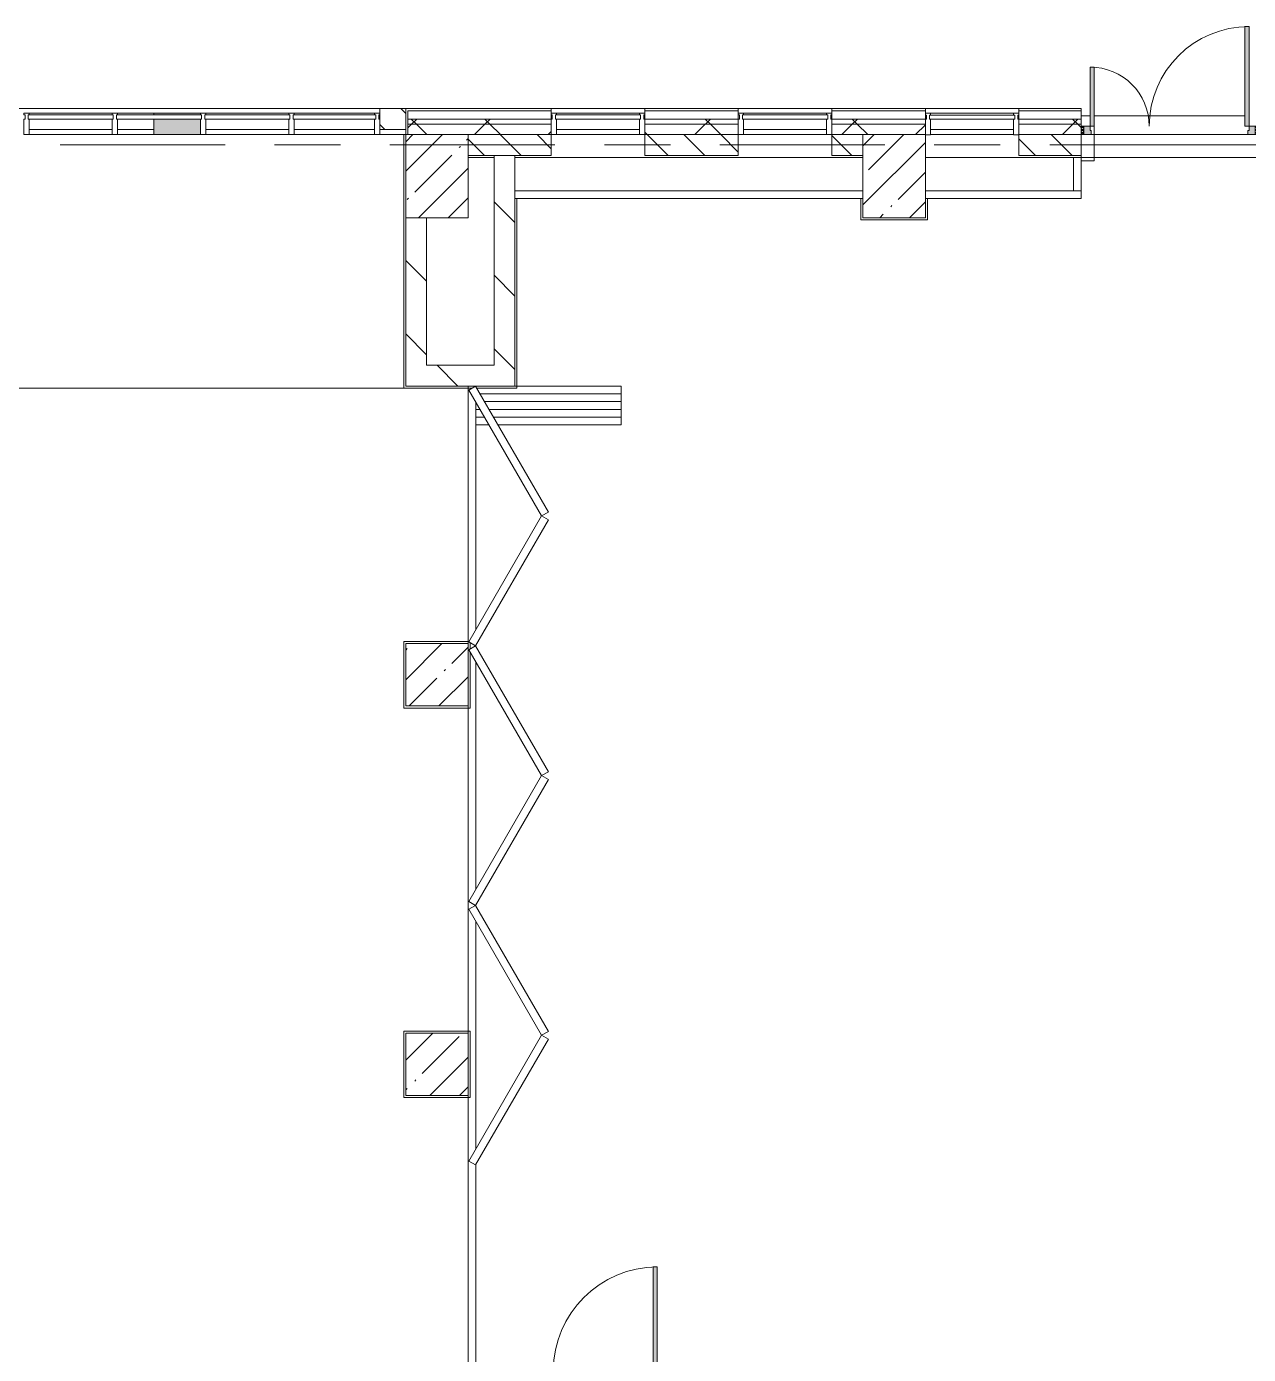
# Model space of a CAD drawing. Header units: millimetres. Extents: x 81459 to 274965, y -8553 to 29000.
# Drawn here: x 157819 to 169579, y 15358 to 28140 of the extents above; entities that cross this region are included whole.
import ezdxf

# ---------------------------------------------------------------- set-up
doc = ezdxf.new("R2010")
doc.units = ezdxf.units.MM
doc.linetypes.add('Осевая', pattern=[3175, 635, -476.25, 1587.5, -476.25])
for name, color, linetype, lineweight, true_color in [('A-DOOR-6', 7, 'Continuous', 5, 0xe2e2e2), ('A-DOOR-7', 7, 'Continuous', 5, 0xaaaaaa), ('A-DOOR-FRAM-4', 7, 'Continuous', 5, 0xe2e2e2), ('A-DOOR-FRAM-5', 7, 'Continuous', 5, 0xaaaaaa), ('A-FLOR-2', 7, 'Continuous', 5, 0xaaaaaa), ('A-GLAZ-CWMG-3', 7, 'Continuous', 5, 0x383e42)]:
    doc.layers.add(name, color=color, linetype=linetype, lineweight=lineweight, true_color=true_color)
for name, color, linetype, lineweight in [('A-GLAZ-CURT-2', 7, 'Continuous', 5), ('A-GLAZ-CWMG-2', 7, 'Continuous', 5), ('A-WALL', 7, 'Continuous', 9), ('A-WALL-4', 7, 'Continuous', 5), ('I-WALL-3', 7, 'Continuous', 5), ('S-COLS-1', 7, 'Continuous', 5), ('Оси', 7, 'Continuous', 9), ('Оси-2', 7, 'Осевая', 9)]:
    doc.layers.add(name, color=color, linetype=linetype, lineweight=lineweight)
pattern_1 = [(135, (147759.1, 0), (-176.7767, -176.7767), [])]
pattern_2 = [(135, (147759.1, 0), (-353.553, -353.553), [])]
pattern_3 = [(45, (147759.1, 0), (-353.5534, 353.5534), []), (135, (147759.1, 0), (-353.5534, -353.5534), [])]

# ---------------------------------------------------------------- blocks, each defined once
blk = doc.blocks.new('BSC_Колонна _Прямоугольная - 600х800-24078684-1_7_3_птичка')
at = {"layer": 'S-COLS-1'}
h = blk.add_hatch(dxfattribs=at)
h.set_pattern_fill('FP_52', color=256, style=0, pattern_type=2)
h.set_pattern_definition([(45, (-14010, -26700), (-285.123, 285.123), []), (45, (-13724.88, -26700), (-285.123, 285.123), [504.031, -100.806, 16.764, -84.042])])
h.paths.add_polyline_path([(-300, -400), (300, -400), (300, 400), (-300, 400), (-300, 200)])
for p, q in [((300, 400), (-300, 400)), ((-300, 400), (-300, -400)), ((300, -400), (300, 400)), ((-300, -400), (300, -400))]:
    blk.add_line(p, q, dxfattribs=at)
blk = doc.blocks.new('BSC_Колонна _Прямоугольная - 600х600-23295697-1_7_3_птичка')
at = {"layer": 'S-COLS-1'}
h = blk.add_hatch(dxfattribs=at)
h.set_pattern_fill('FP_55', color=256, style=0, pattern_type=2)
h.set_pattern_definition([(45, (-14010, -18150), (-285.123, 285.123), []), (45, (-13724.88, -18150), (-285.123, 285.123), [504.031, -100.806, 16.764, -84.042])])
h.paths.add_polyline_path([(-300, -300), (300, -300), (300, 300), (-300, 300), (-300, 281)])
for p, q in [((300, 300), (-300, 300)), ((-300, 300), (-300, -300)), ((300, -300), (300, 300)), ((-300, -300), (300, -300))]:
    blk.add_line(p, q, dxfattribs=at)
blk = doc.blocks.new('BSC_Колонна _Прямоугольная - 600х600-V29-1_7_3_птичка')
at = {"layer": 'S-COLS-1'}
h = blk.add_hatch(dxfattribs=at)
h.set_pattern_fill('FP_56', color=256, style=0, pattern_type=2)
h.set_pattern_definition([(45, (-14010, -21900), (-285.123, 285.123), []), (45, (-13724.88, -21900), (-285.123, 285.123), [504.031, -100.806, 16.764, -84.042])])
h.paths.add_polyline_path([(-300, -300), (300, -300), (300, 300), (-300, 300), (-300, -108)])
for p, q in [((300, 300), (-300, 300)), ((-300, 300), (-300, -300)), ((300, -300), (300, 300)), ((-300, -300), (300, -300))]:
    blk.add_line(p, q, dxfattribs=at)
blk = doc.blocks.new('Системная панель - Стекло - 40мм-22856102-1_7_3_птичка')
at = {"layer": 'A-GLAZ-CURT-2'}
h = blk.add_hatch(dxfattribs=at)
h.set_pattern_fill('FP_70', color=256, style=0, pattern_type=2)
h.set_pattern_definition([(45, (-17860.3, -26790), (-1414.21, 1414.21), [1000, -3000]), (45, (-18860.3, -27290), (-1414.21, 1414.21), [3000, -1000]), (45, (-16860.3, -27790), (-1414.21, 1414.21), [1000, -3000])])
h.paths.add_polyline_path([(176, -40), (410, -40), (410, 0), (-410, 0), (-410, -40), (-400, -40)])
for p, q in [((410, 0), (-410, 0)), ((-410, 0), (-410, -40)), ((410, -40), (410, 0)), ((-410, -40), (410, -40))]:
    blk.add_line(p, q, dxfattribs=at)
blk = doc.blocks.new('Прямоугольный импост - Импост структурный с накладкой - 160мм Темный-33186088-1_7_3_птичка')
at = {"layer": 'A-GLAZ-CWMG-2'}
for p, q in [((17760, 27307), (16960, 27307)), ((17760, 27150), (16960, 27150))]:
    blk.add_line(p, q, dxfattribs=at)
blk = doc.blocks.new('Прямоугольный импост - Импост структурный с накладкой - 190мм-22856094-1_7_3_птичка')
at = {"layer": 'A-GLAZ-CWMG-2'}
for p, q in [((-50, 40), (-50, 190)), ((-50, 190), (0, 190)), ((0, 190), (0, 40)), ((-40, 40), (-50, 40)), ((-50, -17), (-50, 0)), ((-50, 0), (-40, 0)), ((-40, 0), (-40, 40)), ((-10, 40), (-10, 0)), ((0, 40), (-10, 40)), ((-10, 0), (0, 0)), ((0, 0), (0, -17)), ((0, -17), (-50, -17))]:
    blk.add_line(p, q, dxfattribs=at)
blk = doc.blocks.new('Системная панель - Стекло - 40мм-V37-1_7_3_птичка')
at = {"layer": 'A-GLAZ-CURT-2'}
for p, q in [((410, 0), (-410, 0)), ((-410, 0), (-410, -40)), ((410, -40), (410, 0)), ((-410, -40), (410, -40))]:
    blk.add_line(p, q, dxfattribs=at)
blk = doc.blocks.new('Прямоугольный импост - Импост структурный с накладкой - 190мм-V38-1_7_3_птичка')
at = {"layer": 'A-GLAZ-CWMG-2'}
for p, q in [((-50, 40), (-50, 190)), ((-50, 190), (0, 190)), ((0, 190), (0, 40)), ((-40, 40), (-50, 40)), ((-50, -17), (-50, 0)), ((-50, 0), (-40, 0)), ((-40, 0), (-40, 40)), ((-10, 40), (-10, 0)), ((0, 40), (-10, 40)), ((-10, 0), (0, 0)), ((0, 0), (0, -17)), ((0, -17), (-50, -17))]:
    blk.add_line(p, q, dxfattribs=at)
blk = doc.blocks.new('Системная панель - Стекло - 40мм-V42-1_7_3_птичка')
at = {"layer": 'A-GLAZ-CURT-2'}
for p, q in [((410, 0), (-410, 0)), ((-410, 0), (-410, -40)), ((-410, -40), (410, -40)), ((410, -40), (410, 0))]:
    blk.add_line(p, q, dxfattribs=at)
blk = doc.blocks.new('Системная панель - Стекло - 40мм-22856068-1_7_3_птичка')
at = {"layer": 'A-GLAZ-CURT-2'}
h = blk.add_hatch(dxfattribs=at)
h.set_pattern_fill('FP_78', color=256, style=0, pattern_type=2)
h.set_pattern_definition([(45, (-11835.1, -26790), (-1414.21, 1414.21), [1000, -3000]), (45, (-12835.1, -27290), (-1414.21, 1414.21), [3000, -1000]), (45, (-10835.1, -27790), (-1414.21, 1414.21), [1000, -3000])])
h.paths.add_polyline_path([(400, -40), (410, -40), (410, 0), (-410, 0), (-410, -40), (-50, -40)])
for p, q in [((410, 0), (-410, 0)), ((-410, 0), (-410, -40)), ((-410, -40), (410, -40)), ((410, -40), (410, 0))]:
    blk.add_line(p, q, dxfattribs=at)
blk = doc.blocks.new('Системная панель - Стекло - 40мм-V43-1_7_3_птичка')
at = {"layer": 'A-GLAZ-CURT-2'}
for p, q in [((410, 0), (-410, 0)), ((-410, 0), (-410, -40)), ((-410, -40), (410, -40)), ((410, -40), (410, 0))]:
    blk.add_line(p, q, dxfattribs=at)
blk = doc.blocks.new('Системная панель - Стекло - 40мм-V44-1_7_3_птичка')
at = {"layer": 'A-GLAZ-CURT-2'}
for p, q in [((397.5, 0), (-397.5, 0)), ((-397.5, 0), (-397.5, -40)), ((397.5, -40), (397.5, 0)), ((-397.5, -40), (397.5, -40))]:
    blk.add_line(p, q, dxfattribs=at)
blk = doc.blocks.new('Прямоугольный импост - Импост структурный с накладкой - 160мм-20149069-1_7_3_птичка')
at = {"layer": 'A-GLAZ-CWMG-2'}
for p, q in [((9185, 27307), (8385, 27307)), ((9185, 27150), (8385, 27150))]:
    blk.add_line(p, q, dxfattribs=at)
blk = doc.blocks.new('Прямоугольный импост - Импост структурный с накладкой - 160мм-23251633-1_7_3_птичка')
at = {"layer": 'A-GLAZ-CWMG-2'}
for p, q in [((11285, 27307), (10935, 27307)), ((11285, 27307), (11285, 27290)), ((11285, 27250), (11285, 27150)), ((11285, 27150), (10935, 27150))]:
    blk.add_line(p, q, dxfattribs=at)
blk = doc.blocks.new('Прямоугольный импост - Импост структурный с накладкой - 190мм-23251634-1_7_3_птичка')
at = {"layer": 'A-GLAZ-CWMG-3'}
for points in [[(11735, 27290), (11735, 27307), (11285, 27307), (11285, 27290)], [(11735, 27100), (11735, 27250), (11285, 27250), (11285, 27100)]]:
    blk.add_hatch(color=256, dxfattribs=at).paths.add_polyline_path(points)
at = {"layer": 'A-GLAZ-CWMG-2'}
for p, q in [((11285, 27290), (11285, 27307)), ((11735, 27307), (11285, 27307)), ((11285, 27100), (11285, 27250)), ((11735, 27100), (11285, 27100))]:
    blk.add_line(p, q, dxfattribs=at)
blk = doc.blocks.new('Прямоугольный импост - Импост структурный с накладкой - 160мм-22794257-1_7_3_птичка')
at = {"layer": 'A-GLAZ-CWMG-2'}
for p, q in [((4935, 27307), (4160, 27307)), ((4935, 27150), (4160, 27150))]:
    blk.add_line(p, q, dxfattribs=at)
blk = doc.blocks.new('Прямоугольный импост - Импост структурный с накладкой - 190мм-20153711-1_7_3_птичка')
at = {"layer": 'A-GLAZ-CWMG-2'}
for p, q in [((-50, 40), (-50, 190)), ((-50, 190), (0, 190)), ((0, 190), (0, 40)), ((-40, 40), (-50, 40)), ((-50, -17), (-50, 0)), ((-50, 0), (-40, 0)), ((-40, 0), (-40, 40)), ((-10, 40), (-10, 0)), ((0, 40), (-10, 40)), ((-10, 0), (0, 0)), ((0, 0), (0, -17)), ((0, -17), (-50, -17))]:
    blk.add_line(p, q, dxfattribs=at)
blk = doc.blocks.new('Прямоугольный импост - Импост структурный с накладкой - 190мм-20153693-1_7_3_птичка')
at = {"layer": 'A-GLAZ-CWMG-2'}
for p, q in [((-25, 40), (-25, 190)), ((-25, 190), (25, 190)), ((25, 190), (25, 40)), ((-15, 40), (-25, 40)), ((-25, -17), (-25, 0)), ((-25, 0), (-15, 0)), ((-15, 0), (-15, 40)), ((15, 40), (15, 0)), ((25, 40), (15, 40)), ((15, 0), (25, 0)), ((25, 0), (25, -17)), ((25, -17), (-25, -17))]:
    blk.add_line(p, q, dxfattribs=at)
blk = doc.blocks.new('110_Дверь_СКБ_1Ст_Внутренняя1 - Д-13 1100x2100h_кладовая-33288301-1_7_3_птичка')
at = {"layer": 'A-DOOR-6'}
h = blk.add_hatch(color=256, dxfattribs=at)
h.paths.add_polyline_path([(533.2, 30), (537.5, 30), (537.5, 110), (512.5, 110), (512.5, 70), (502.5, 70), (502.5, 30), (522.5, 30)])
h.paths.add_polyline_path([(-512.5, 30), (-477.5, 30), (-477.5, 70), (-487.5, 70), (-487.5, 110), (-512.5, 110)])
at = {"layer": 'A-DOOR-7'}
h = blk.add_hatch(dxfattribs=at)
h.set_pattern_fill('FP_100', color=256, style=0, pattern_type=2)
h.set_pattern_definition([(135, (1751.41, 174.685), (-14.14214, -14.14214), []), (225, (1751.41, 174.685), (14.14214, -14.14214), [])])
h.paths.add_polyline_path([(537.5, -110), (562.5, -110), (562.5, 110), (537.5, 110), (537.5, 6.5)])
at = {"layer": 'A-DOOR-FRAM-4'}
for points in [[(472.5, 110), (512.5, 110), (512.5, 1110), (472.5, 1110), (472.5, 130)], [(-512.5, 110), (-497.5, 110), (-497.5, 118), (-567.5, 118), (-567.5, 110), (-537.5, 110)], [(-497.5, -110), (-497.5, 30), (-512.5, 30), (-512.5, -110)], [(562.5, 110), (592.5, 110), (592.5, 118), (522.5, 118), (522.5, 110), (546.8, 110)], [(537.5, -110), (533.2, 30), (522.5, 30), (522.5, -110)], [(-497.5, -118), (-497.5, -110), (-567.5, -114), (-567.5, -118), (-537.5, -118)], [(581.8, -118), (592.5, -118), (592.5, -110), (522.5, -110), (522.5, -118), (562.5, -118)]]:
    blk.add_hatch(color=256, dxfattribs=at).paths.add_polyline_path(points)
at = {"layer": 'A-DOOR-FRAM-5'}
h = blk.add_hatch(dxfattribs=at)
h.set_pattern_fill('FP_101', color=256, style=0, pattern_type=2)
h.set_pattern_definition([(45, (-371.384, 174.685), (-14.1421, 14.1421), []), (135, (-371.384, 174.685), (-14.1421, -14.1421), [])])
h.paths.add_polyline_path([(-512.5, -110), (-512.5, 110), (-537.5, 110), (-537.5, -110)])
at = {"layer": 'A-DOOR-7'}
for p, q in [((512.5, 1110), (472.5, 1110)), ((472.5, 1110), (472.5, 110)), ((512.5, 110), (512.5, 1110)), ((472.5, 110), (512.5, 110))]:
    blk.add_line(p, q, dxfattribs=at)
blk.add_arc((512.5, 110), 1000, 90, 180, dxfattribs=at)
at = {"layer": 'A-DOOR-FRAM-5'}
for p, q in [((-497.5, 118), (-567.5, 118)), ((-567.5, 118), (-567.5, 110)), ((-567.5, 110), (-497.5, 110)), ((-512.5, 110), (-537.5, 110)), ((-537.5, 110), (-537.5, -110)), ((-487.5, 110), (-512.5, 110)), ((-512.5, 110), (-512.5, 30)), ((-512.5, -110), (-512.5, 110)), ((-497.5, 110), (-512.5, 110)), ((-512.5, 110), (-512.5, 109)), ((-512.5, 109), (-497.5, 109)), ((-512.5, 30), (-477.5, 30)), ((-497.5, 30), (-512.5, 30)), ((-512.5, 30), (-512.5, -110)), ((-497.5, 110), (-497.5, 118)), ((-497.5, 109), (-497.5, 110)), ((-497.5, -110), (-497.5, 30)), ((-487.5, 70), (-487.5, 110)), ((-477.5, 70), (-487.5, 70)), ((-477.5, 30), (-477.5, 70)), ((512.5, 70), (502.5, 70)), ((502.5, 70), (502.5, 30)), ((502.5, 30), (537.5, 30)), ((512.5, 110), (512.5, 70)), ((537.5, 110), (512.5, 110)), ((592.5, 118), (522.5, 118)), ((522.5, 118), (522.5, 110)), ((537.5, 110), (522.5, 110)), ((522.5, 110), (522.5, 109)), ((522.5, 110), (592.5, 110)), ((522.5, 109), (537.5, 109)), ((537.5, 30), (522.5, 30)), ((522.5, 30), (522.5, -110)), ((537.5, 30), (537.5, 110)), ((562.5, 110), (537.5, 110)), ((537.5, 110), (537.5, -110)), ((537.5, 109), (537.5, 110)), ((537.5, -110), (537.5, 30)), ((562.5, -110), (562.5, 110)), ((592.5, 110), (592.5, 118)), ((-497.5, -110), (-567.5, -110)), ((-567.5, -110), (-567.5, -118)), ((-567.5, -118), (-497.5, -118)), ((-537.5, -110), (-512.5, -110)), ((-512.5, -110), (-497.5, -110)), ((-497.5, -118), (-497.5, -110)), ((522.5, -110), (537.5, -110)), ((592.5, -110), (522.5, -110)), ((522.5, -110), (522.5, -118)), ((522.5, -118), (592.5, -118)), ((537.5, -110), (562.5, -110)), ((592.5, -118), (592.5, -110))]:
    blk.add_line(p, q, dxfattribs=at)
blk = doc.blocks.new('DOR__перегородка__Прямоугольная - ТП-2_ Вн_ДПГ_9480х4200h_2-23998078-1_7_3_птичка')
at = {"layer": 'A-DOOR-7'}
for p, q in [((0, 0), (2650, 0)), ((3250, 0), (6400, 0)), ((7000, 0), (9480, 0)), ((0, -75), (1987, -75)), ((2137, -75), (4324, -75)), ((4474, -75), (4487, -75)), ((4637, -75), (6824, -75)), ((6974, -75), (6985, -75)), ((7135, -75), (9323, -75)), ((9105, -201), (9105, -75)), ((9180, -158), (9180, -75)), ((9255, -114), (9255, -75)), ((9405, -1474), (9405, -114)), ((9473, -75), (9480, -75)), ((9180, -1474), (9180, -244)), ((9255, -1474), (9255, -201)), ((9330, -1474), (9330, -158)), ((9105, -1474), (9105, -288)), ((9480, -1474), (9480, -450)), ((9105, -1474), (9480, -1474))]:
    blk.add_line(p, q, dxfattribs=at)
at = {"layer": 'A-DOOR-FRAM-5'}
for p, q in [((2019, -7), (1982, -72)), ((1982, -72), (3194, -772)), ((3231, -707), (2019, -7)), ((4443, -7), (3230, -707)), ((3268, -772), (4480, -72)), ((4480, -72), (4443, -7)), ((4518, -7), (4481, -72)), ((4481, -72), (5693, -772)), ((5731, -707), (4518, -7)), ((6942, -7), (5730, -707)), ((5767, -772), (6980, -72)), ((6980, -72), (6942, -7)), ((7017, -7), (6979, -72)), ((6979, -72), (8192, -772)), ((8229, -707), (7017, -7)), ((9441, -7), (8229, -707)), ((8267, -772), (9479, -72)), ((9479, -72), (9441, -7)), ((3194, -772), (3231, -707)), ((3230, -707), (3268, -772)), ((5693, -772), (5731, -707)), ((5730, -707), (5767, -772)), ((8192, -772), (8229, -707)), ((8229, -707), (8267, -772))]:
    blk.add_line(p, q, dxfattribs=at)
blk = doc.blocks.new('Прямоугольный импост - Импост структурный с накладкой - 190мм-22856098-1_7_3_птичка')
at = {"layer": 'A-GLAZ-CWMG-2'}
for p, q in [((0, 190), (-50, 190)), ((-50, 190), (-50, 40)), ((0, 40), (0, 190)), ((-50, 40), (-40, 40)), ((-40, 0), (-50, 0)), ((-50, 0), (-50, -17)), ((-40, 40), (-40, 0)), ((-10, 0), (-10, 40)), ((-10, 40), (0, 40)), ((0, 0), (-10, 0)), ((0, -17), (0, 0)), ((-50, -17), (0, -17))]:
    blk.add_line(p, q, dxfattribs=at)
blk = doc.blocks.new('Прямоугольный импост - Импост структурный с накладкой - 190мм-V72-1_7_3_птичка')
at = {"layer": 'A-GLAZ-CWMG-2'}
for p, q in [((0, 190), (-50, 190)), ((-50, 190), (-50, 40)), ((0, 40), (0, 188)), ((-50, 40), (-40, 40)), ((-40, 0), (-50, 0)), ((-50, 0), (-50, -17)), ((-40, 40), (-40, 0)), ((-10, 0), (-10, 40)), ((-10, 40), (0, 40)), ((0, 0), (-10, 0)), ((0, -17), (0, 0)), ((-50, -17), (0, -17))]:
    blk.add_line(p, q, dxfattribs=at)
blk = doc.blocks.new('BSC_Колонна _Прямоугольная - 600х800-V136-1_7_3_птичка')
at = {"layer": 'S-COLS-1'}
h = blk.add_hatch(dxfattribs=at)
h.set_pattern_fill('FP_150', color=256, style=0, pattern_type=2)
h.set_pattern_definition([(45, (-18410.26, -26700), (-285.123, 285.123), []), (45, (-18125.13, -26700), (-285.123, 285.123), [504.031, -100.806, 16.764, -84.042])])
h.paths.add_polyline_path([(-126, -400), (300, -400), (300, 400), (-300, 400), (-300, -400)])
for p, q in [((300, 400), (-300, 400)), ((-300, 400), (-300, -400)), ((300, -400), (300, 400)), ((-300, -400), (300, -400))]:
    blk.add_line(p, q, dxfattribs=at)
blk = doc.blocks.new('110_Дверь_СКБ_2Ст_Наружная - ДН-1_л_ Двухстворчатая 1450 х3300 _h_ в свету с верхним остеклением-23567691-1_7_3_птичка')
at = {"layer": 'A-DOOR-6'}
for points in [[(785, -45), (785, 915), (745, 915), (745, -45)], [(-705, -45), (-705, 525), (-745, 525), (-745, -45)]]:
    blk.add_hatch(color=256, dxfattribs=at).paths.add_polyline_path(points)
h = blk.add_hatch(color=256, dxfattribs=at)
h.paths.add_polyline_path([(785, -125), (845, -125), (845, -45), (785, -45), (785, -85), (775, -85), (775, -125)])
h.paths.add_polyline_path([(-805, -125), (-735, -125), (-735, -85), (-745, -85), (-745, -45), (-805, -45), (-805, -51)])
at = {"layer": 'A-DOOR-7'}
h = blk.add_hatch(dxfattribs=at)
h.set_pattern_fill('FP_165', color=256, style=0, pattern_type=2)
h.set_pattern_definition([(135, (1501.41, 189.685), (-14.14214, -14.14214), []), (225, (1501.41, 189.685), (14.14214, -14.14214), [])])
h.paths.add_polyline_path([(845, -125), (870, -125), (870, -45), (845, -45), (845, -85)])
at = {"layer": 'A-DOOR-FRAM-5'}
h = blk.add_hatch(dxfattribs=at)
h.set_pattern_fill('FP_166', color=256, style=0, pattern_type=2)
h.set_pattern_definition([(45, (-621.384, 189.685), (-14.1421, 14.1421), []), (135, (-621.384, 189.685), (-14.1421, -14.1421), [])])
h.paths.add_polyline_path([(-805, -125), (-811, -45), (-830, -51), (-830, -125), (-811, -125)])
at = {"layer": 'A-DOOR-7'}
for p, q in [((785, 915), (745, 915)), ((745, 915), (745, -45)), ((785, -45), (785, 915)), ((-745, 525), (-745, -45)), ((-705, 525), (-745, 525)), ((-705, -45), (-705, 525)), ((-745, -45), (-705, -45)), ((745, -45), (785, -45))]:
    blk.add_line(p, q, dxfattribs=at)
for centre, radius, start, end in [((785, -45), 960, 90, 180), ((-745, -45), 570, 0, 90)]:
    blk.add_arc(centre, radius, start, end, dxfattribs=at)
at = {"layer": 'A-DOOR-FRAM-5'}
for p, q in [((-805, -45), (-830, -45)), ((-830, -45), (-830, -125)), ((-830, -125), (-805, -125)), ((-745, -45), (-805, -45)), ((-805, -45), (-805, -125)), ((-805, -125), (-805, -45)), ((-805, -125), (-735, -125)), ((-745, -85), (-745, -45)), ((-735, -85), (-745, -85)), ((-735, -125), (-735, -85)), ((785, -85), (775, -85)), ((775, -85), (775, -125)), ((775, -125), (845, -125)), ((785, -45), (785, -85)), ((845, -45), (785, -45)), ((845, -125), (845, -45)), ((870, -45), (845, -45)), ((845, -45), (845, -125)), ((845, -125), (870, -125)), ((870, -125), (870, -45))]:
    blk.add_line(p, q, dxfattribs=at)
blk = doc.blocks.new('Системная панель - Стекло - 40мм-V153-1_7_3_птичка')
at = {"layer": 'A-GLAZ-CURT-2'}
for p, q in [((410, 0), (-410, 0)), ((-410, 0), (-410, -40)), ((410, -40), (410, 0)), ((-410, -40), (410, -40))]:
    blk.add_line(p, q, dxfattribs=at)
blk = doc.blocks.new('Зашивка приборов отопления12 - Зашивка приборов отопления-33278990-1_7_3_птичка')
at = {"layer": 'A-WALL-4'}
for p, q in [((37640, 23400), (34290, 23400)), ((34290, 23079), (37640, 23079)), ((37640, 23079), (34290, 23079)), ((34290, 23004), (37640, 23004))]:
    blk.add_line(p, q, dxfattribs=at)
blk = doc.blocks.new('Зашивка приборов отопления13 - Зашивка приборов отопления-33279120-1_7_3_птичка')
at = {"layer": 'A-WALL-4'}
for p, q in [((20136, 26880), (18710, 26880)), ((20136, 26880), (20136, 26560)), ((20136, 26560), (20136, 26880)), ((20210, 26560), (20210, 26880)), ((18710, 26560), (20136, 26560)), ((18710, 26485), (20210, 26485)), ((20210, 26560), (20136, 26560)), ((20136, 26484), (20210, 26484)), ((20210, 26485), (20210, 26560))]:
    blk.add_line(p, q, dxfattribs=at)

msp = doc.modelspace()

# ---------------------------------------------------------------- hatches: boundary and pattern name
at = {"layer": 'A-WALL-4'}
h = msp.add_hatch(dxfattribs=at)
h.set_pattern_fill('FP_64', color=256, style=0, pattern_type=2)
h.set_pattern_definition(pattern_1)
h.paths.add_polyline_path([(161449.1, 27150), (161469.1, 27150), (161469.1, 27350), (161219.4, 27350), (161219.4, 27150)])
h.paths.add_polyline_path([(151819.1, 27150), (151869.1, 27150), (151869.1, 27350), (151819.1, 27350), (151819.1, 27247.7)])
h = msp.add_hatch(dxfattribs=at)
h.set_pattern_fill('FP_53', color=256, style=0, pattern_type=2)
h.set_pattern_definition(pattern_3)
h.paths.add_polyline_path([(181519.1, 27200), (181519.1, 27250), (179669.1, 27250), (179669.1, 27200), (181479.6, 27200)])
h.paths.add_polyline_path([(167969.1, 27200), (167969.1, 27250), (167369.4, 27250), (167369.4, 27200)])
h.paths.add_polyline_path([(169669.1, 27200), (178569.1, 27200), (178569.1, 27250), (169669.1, 27250), (169669.1, 27210)])
h.paths.add_polyline_path([(165569.4, 27200), (166469.4, 27200), (166469.4, 27250), (165569.4, 27250), (165569.4, 27210)])
h.paths.add_polyline_path([(162869.4, 27200), (162869.4, 27250), (161489.1, 27250), (161489.1, 27200), (162069.1, 27200)])
h.paths.add_polyline_path([(164669.4, 27200), (164669.4, 27250), (163769.4, 27250), (163769.4, 27200), (164358, 27200)])
h = msp.add_hatch(dxfattribs=at)
h.set_pattern_fill('FP_53', color=256, style=0, pattern_type=2)
h.set_pattern_definition(pattern_3)
h.paths.add_polyline_path([(173569.1, 27100), (178537.1, 27102), (178537.1, 27110), (178569.1, 27115.5), (178569.1, 27200), (169669.1, 27200), (169669.1, 27100), (170872.2, 27100)])
h.paths.add_polyline_path([(162519.1, 27100), (162869.4, 27100), (162869.4, 27200), (161489.1, 27200), (161489.1, 27100), (162069.1, 27100)])
h.paths.add_polyline_path([(164669.4, 27100), (164669.4, 27200), (163769.4, 27197.6), (163769.4, 27100)])
h.paths.add_polyline_path([(180769.1, 27100), (181469.1, 27100), (181469.1, 27200), (179669.1, 27200), (179669.1, 27110), (179701.1, 27109.2), (179701.1, 27102), (180268.6, 27100)])
h.paths.add_polyline_path([(165569.4, 27100), (166469.4, 27100), (166469.4, 27200), (165569.4, 27200), (165569.4, 27166.5)])
h.paths.add_polyline_path([(167969.1, 27100), (167969.1, 27200), (167369.4, 27200), (167369.4, 27100)])
h = msp.add_hatch(dxfattribs=at)
h.set_pattern_fill('FP_64', color=256, style=0, pattern_type=2)
h.set_pattern_definition(pattern_1)
h.paths.add_polyline_path([(165869.4, 26900), (165869.4, 27100), (165569.4, 27100), (165569.4, 26900)])
h.paths.add_polyline_path([(162069.1, 26900), (162869.4, 26900), (162869.4, 27100), (162069.1, 27100), (162069.1, 26995.1)])
h.paths.add_polyline_path([(167969.1, 26900), (167969.1, 27100), (167369.4, 27100), (167369.4, 26900)])
h.paths.add_polyline_path([(163769.4, 26900), (164669.4, 26900), (164669.4, 27100), (163769.4, 27100), (163769.4, 26930.5)])
at = {"layer": 'I-WALL-3'}
h = msp.add_hatch(dxfattribs=at)
h.set_pattern_fill('FP_63', color=256, style=0, pattern_type=2)
h.set_pattern_definition(pattern_2)
h.paths.add_polyline_path([(162519.1, 24680), (162519.1, 26900), (162319.1, 26900), (162319.1, 24680)])
h = msp.add_hatch(dxfattribs=at)
h.set_pattern_fill('FP_63', color=256, style=0, pattern_type=2)
h.set_pattern_definition(pattern_2)
h.paths.add_polyline_path([(161669.4, 24680), (161669.4, 26300), (161469.4, 26300), (161469.4, 24680)])
h = msp.add_hatch(dxfattribs=at)
h.set_pattern_fill('FP_63', color=256, style=0, pattern_type=2)
h.set_pattern_definition(pattern_2)
h.paths.add_polyline_path([(161669.4, 24680), (162319.1, 24680), (162319.1, 24880), (161669.4, 24880), (161669.4, 24791.7)])

# ---------------------------------------------------------------- linework, layer by layer
at = {"layer": 'A-FLOR-2'}
for p, q in [((158644.1, 27100), (157844.1, 27100)), ((159044.1, 27100), (158694.1, 27100)), ((160344.4, 27100), (159544.4, 27100)), ((161169.4, 27100), (160394.4, 27100)), ((161469.1, 27100), (161219.4, 27100)), ((161449.1, 24660), (161449.1, 27100)), ((168094.1, 27180), (168094.1, 26849)), ((168094.1, 26849), (167969.5, 26849)), ((162539.1, 26484), (162539.1, 24660)), ((165849.4, 26280), (165849.4, 26484)), ((166489.4, 26485), (166489.4, 26280)), ((166489.4, 26280), (165849.4, 26280)), ((157469.1, 24660), (162107.9, 24660)), ((162539.1, 24660), (162151.7, 24660)), ((161449.1, 21580), (161449.1, 22220)), ((161449.1, 22220), (162077.7, 22220)), ((162089.1, 22209.1), (162089.1, 22149.8)), ((162089.1, 22119.1), (162089.1, 21580)), ((162089.1, 21580), (161449.1, 21580)), ((161449.1, 17830), (161449.1, 18470)), ((161449.1, 18470), (162089.1, 18470)), ((162089.1, 18470), (162089.1, 17830)), ((162089.1, 17830), (161449.1, 17830))]:
    msp.add_line(p, q, dxfattribs=at)
at = {"layer": 'A-WALL'}
for p, q in [((161489.1, 27100), (161489.1, 27330)), ((161489.1, 27330), (162869.4, 27330)), ((161489.1, 27250), (162869.4, 27250)), ((163769.4, 27330), (164669.4, 27330)), ((163769.4, 27250), (164669.4, 27250)), ((165569.4, 27330), (166469.4, 27330)), ((165569.4, 27250), (166469.4, 27250)), ((167369.4, 27330), (167969.1, 27330)), ((167369.4, 27250), (167969.1, 27250)), ((161489.1, 27200), (162869.4, 27200)), ((162069.1, 27100), (162869.4, 27100)), ((162869.4, 27100), (162069.1, 27100)), ((163769.4, 27200), (164669.4, 27200)), ((163769.4, 27100), (164669.4, 27100)), ((164669.4, 27100), (163769.4, 27100)), ((165569.4, 27200), (166469.4, 27200)), ((165569.4, 27100), (165869.4, 27100)), ((165869.4, 27100), (165569.4, 27100)), ((167369.4, 27200), (167969.1, 27200)), ((167369.4, 27100), (167969.1, 27100)), ((167969.1, 27100), (167369.4, 27100)), ((162519.1, 26900), (162319.1, 26900))]:
    msp.add_line(p, q, dxfattribs=at)
at = {"layer": 'A-WALL-4'}
for p, q in [((151819.1, 27350), (165569.4, 27350)), ((161219.4, 27350), (161219.4, 27150)), ((161469.1, 27350), (161469.1, 27100)), ((162869.4, 27100), (162869.4, 27350)), ((163769.4, 27350), (163769.4, 27100)), ((164669.4, 27100), (164669.4, 27350)), ((165569.4, 27350), (165569.4, 27100)), ((165569.4, 27350), (167969.1, 27350)), ((166469.4, 27100), (166469.4, 27350)), ((167369.4, 27350), (167369.4, 27100)), ((167969.1, 27180), (167969.1, 27350)), ((167969.1, 27280), (168054.1, 27280)), ((168094.1, 27280), (169544.1, 27280)), ((161219.4, 27150), (161469.1, 27150)), ((162869.4, 26900), (162869.4, 27100)), ((163719.4, 27100), (162919.4, 27100)), ((163769.4, 27100), (163769.4, 26900)), ((164669.4, 26900), (164669.4, 27100)), ((165519.4, 27100), (164719.4, 27100)), ((165569.4, 27100), (165569.4, 26900)), ((167319.5, 27100), (166518.9, 27100)), ((167369.4, 27100), (167369.4, 26900)), ((167969.1, 26900), (167969.1, 27100)), ((169574.1, 27100), (168064.1, 27100)), ((162069.1, 26900), (162319.1, 26900)), ((162519.1, 26900), (162869.4, 26900)), ((163769.4, 26900), (164669.4, 26900)), ((165569.4, 26900), (165869.4, 26900)), ((167369.4, 26900), (167969.1, 26900))]:
    msp.add_line(p, q, dxfattribs=at)
at = {"layer": 'I-WALL-3'}
for p, q in [((162919.4, 27100), (163719.4, 27100)), ((164719.4, 27100), (165519.4, 27100)), ((166518.9, 27100), (167319.5, 27100)), ((168064.1, 27100), (169574.1, 27100)), ((162319.1, 26880), (162069.1, 26880)), ((162319.1, 26900), (162319.1, 24880)), ((162519.1, 24680), (162519.1, 26900)), ((165869.4, 26880), (162519.1, 26880)), ((167969.1, 26880), (166469.4, 26880)), ((167969.1, 26900), (167969.1, 26880)), ((169669.1, 26880), (167969.5, 26880)), ((161469.4, 26300), (161469.4, 24680)), ((161669.4, 24880), (161669.4, 26300)), ((162319.1, 24880), (161669.4, 24880)), ((161469.4, 24680), (162519.1, 24680))]:
    msp.add_line(p, q, dxfattribs=at)
at = {"layer": 'Оси'}
msp.add_line((169049.6, 27000), (181549.6, 27000), dxfattribs=at)
at = {"layer": 'Оси-2'}
msp.add_line((157030.3, 27000), (169049.6, 27000), dxfattribs=at)

# ---------------------------------------------------------------- block references
at = {"layer": 'A-DOOR-7'}
for name, p in [('110_Дверь_СКБ_2Ст_Наружная - ДН-1_л_ Двухстворчатая 1450 х3300 _h_ в свету с верхним остеклением-23567691-1_7_3_птичка', (168799.6, 27225)), ('110_Дверь_СКБ_1Ст_Внутренняя1 - Д-13 1100x2100h_кладовая-33288301-1_7_3_птичка', (163376.6, 15090))]:
    msp.add_blockref(name, p, dxfattribs=at)
at = {"layer": 'A-DOOR-7', "rotation": 90.00000000000044}
msp.add_blockref('DOR__перегородка__Прямоугольная - ТП-2_ Вн_ДПГ_9480х4200h_2-23998078-1_7_3_птичка', (162069.1, 15200), dxfattribs=at)
at = {"layer": 'A-GLAZ-CURT-2'}
for name, p in [('Системная панель - Стекло - 40мм-V42-1_7_3_птичка', (158244.1, 27290)), ('Системная панель - Стекло - 40мм-22856068-1_7_3_птичка', (159094.2, 27290)), ('Системная панель - Стекло - 40мм-V43-1_7_3_птичка', (159944.4, 27290)), ('Системная панель - Стекло - 40мм-V44-1_7_3_птичка', (160781.9, 27290)), ('Системная панель - Стекло - 40мм-V153-1_7_3_птичка', (163319.4, 27290)), ('Системная панель - Стекло - 40мм-22856102-1_7_3_птичка', (165119.4, 27290)), ('Системная панель - Стекло - 40мм-V37-1_7_3_птичка', (166919.4, 27288.3))]:
    msp.add_blockref(name, p, dxfattribs=at)
at = {"layer": 'A-GLAZ-CWMG-2', "extrusion": (0, 0, -1), "rotation": 180}
for name, p in [('Прямоугольный импост - Импост структурный с накладкой - 190мм-20153693-1_7_3_птичка', (-157819.1, 27290)), ('Прямоугольный импост - Импост структурный с накладкой - 190мм-20153693-1_7_3_птичка', (-158669.1, 27290)), ('Прямоугольный импост - Импост структурный с накладкой - 190мм-20153693-1_7_3_птичка', (-159519.4, 27290)), ('Прямоугольный импост - Импост структурный с накладкой - 190мм-20153693-1_7_3_птичка', (-160369.4, 27290)), ('Прямоугольный импост - Импост структурный с накладкой - 190мм-20153711-1_7_3_птичка', (-161219.4, 27290)), ('Прямоугольный импост - Импост структурный с накладкой - 190мм-22856094-1_7_3_птичка', (-163769.4, 27290)), ('Прямоугольный импост - Импост структурный с накладкой - 190мм-22856094-1_7_3_птичка', (-165569.4, 27290)), ('Прямоугольный импост - Импост структурный с накладкой - 190мм-V38-1_7_3_птичка', (-167369.4, 27288.3))]:
    msp.add_blockref(name, p, dxfattribs=at)
at = {"layer": 'A-GLAZ-CWMG-2'}
for name, p in [('Прямоугольный импост - Импост структурный с накладкой - 160мм-20149069-1_7_3_птичка', (149459.1, 0)), ('Прямоугольный импост - Импост структурный с накладкой - 160мм-23251633-1_7_3_птичка', (147759.1, 0)), ('Прямоугольный импост - Импост структурный с накладкой - 190мм-23251634-1_7_3_птичка', (147759.1, 0)), ('Прямоугольный импост - Импост структурный с накладкой - 160мм-20149069-1_7_3_птичка', (151159.4, 0)), ('Прямоугольный импост - Импост структурный с накладкой - 160мм-22794257-1_7_3_птичка', (156234.4, 0)), ('Прямоугольный импост - Импост структурный с накладкой - 160мм Темный-33186088-1_7_3_птичка', (145959.1, 0)), ('Прямоугольный импост - Импост структурный с накладкой - 160мм Темный-33186088-1_7_3_птичка', (147759.1, 0)), ('Прямоугольный импост - Импост структурный с накладкой - 160мм Темный-33186088-1_7_3_птичка', (149559.1, -1.7))]:
    msp.add_blockref(name, p, dxfattribs=at)
at = {"layer": 'A-GLAZ-CWMG-2', "rotation": 180}
for name, p in [('Прямоугольный импост - Импост структурный с накладкой - 190мм-22856098-1_7_3_птичка', (162869.4, 27290)), ('Прямоугольный импост - Импост структурный с накладкой - 190мм-22856098-1_7_3_птичка', (164669.4, 27290)), ('Прямоугольный импост - Импост структурный с накладкой - 190мм-V72-1_7_3_птичка', (166469.4, 27288.3))]:
    msp.add_blockref(name, p, dxfattribs=at)
at = {"layer": 'A-WALL-4'}
for name, p in [('Зашивка приборов отопления12 - Зашивка приборов отопления-33278990-1_7_3_птичка', (128229.4, 3480)), ('Зашивка приборов отопления13 - Зашивка приборов отопления-33279120-1_7_3_птичка', (147759.1, 0))]:
    msp.add_blockref(name, p, dxfattribs=at)
at = {"layer": 'S-COLS-1'}
for name, p in [('BSC_Колонна _Прямоугольная - 600х800-24078684-1_7_3_птичка', (161769.1, 26700)), ('BSC_Колонна _Прямоугольная - 600х800-V136-1_7_3_птичка', (166169.4, 26700)), ('BSC_Колонна _Прямоугольная - 600х600-V29-1_7_3_птичка', (161769.1, 21900)), ('BSC_Колонна _Прямоугольная - 600х600-23295697-1_7_3_птичка', (161769.1, 18150))]:
    msp.add_blockref(name, p, dxfattribs=at)

doc.saveas('drawing.dxf')
